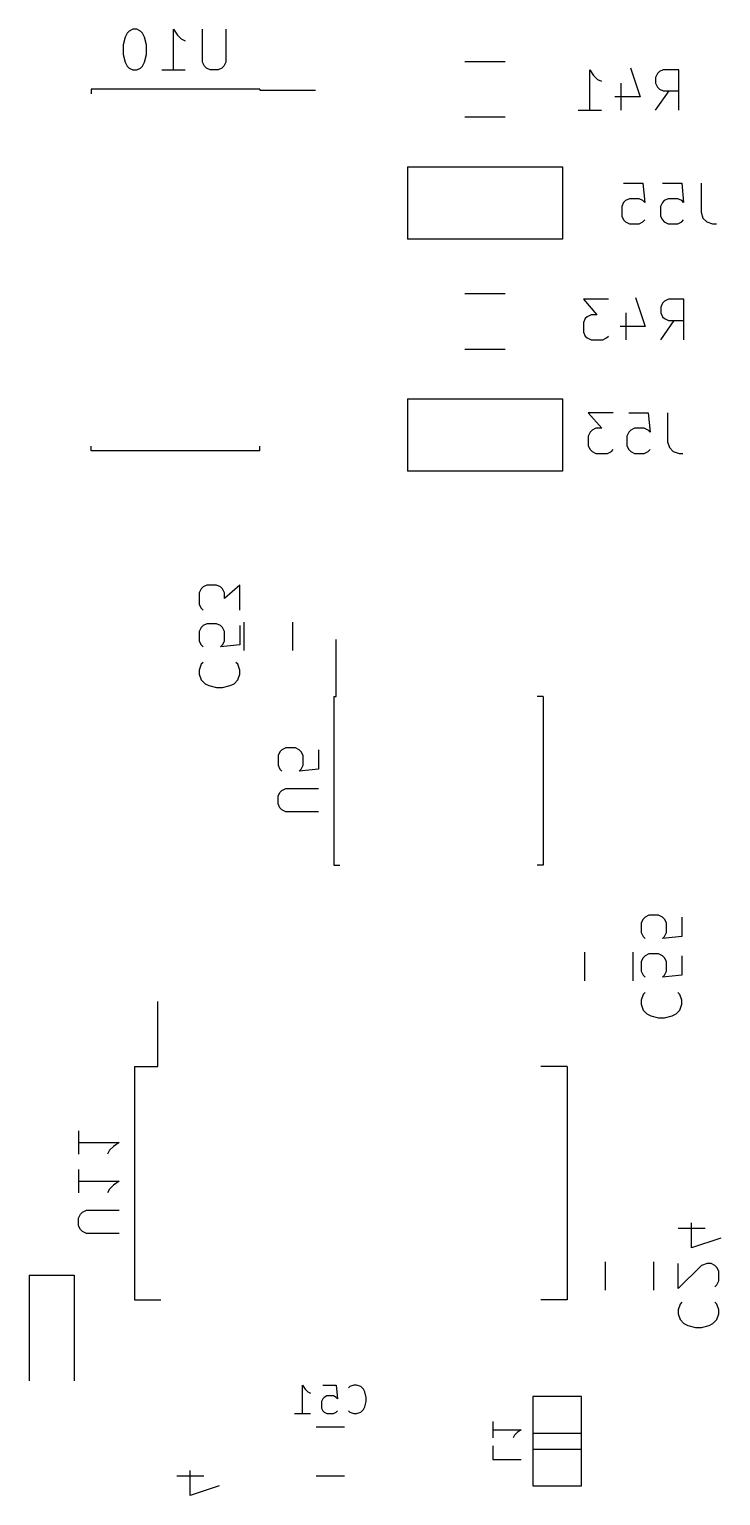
# Model space of a CAD drawing. Extents: x -21 to 324, y -93 to 158.
# Drawn here: x 168.54 to 185.56, y -45.69 to -9.6 of the extents above; entities that cross this region are included whole.
import ezdxf

# ---------------------------------------------------------------- set-up
doc = ezdxf.new("R2010")
doc.units = 0
doc.header["$LTSCALE"] = 10
doc.layers.add('BLACK', color=7, linetype='CONTINUOUS')

msp = doc.modelspace()

# ---------------------------------------------------------------- linework, layer by layer
at = {"layer": 'BLACK', "color": 7, "linetype": 'CONTINUOUS'}
for p, q in [((170.949, -9.694), (170.901, -9.789)), ((170.996, -9.646), (170.949, -9.694)), ((171.091, -9.598), (170.996, -9.646)), ((171.187, -9.598), (171.091, -9.598)), ((171.282, -9.646), (171.187, -9.598)), ((171.33, -9.694), (171.282, -9.646)), ((171.377, -9.789), (171.33, -9.694)), ((172.091, -10.598), (172.091, -9.598)), ((172.091, -9.598), (172.187, -9.741)), ((172.187, -9.741), (172.282, -9.836)), ((172.806, -10.408), (172.806, -9.598)), ((173.377, -9.598), (173.377, -10.408)), ((170.901, -9.789), (170.853, -9.979)), ((170.853, -9.979), (170.853, -10.217)), ((171.425, -9.979), (171.377, -9.789)), ((171.425, -10.217), (171.425, -9.979)), ((172.282, -9.836), (172.377, -9.884)), ((170.853, -10.217), (170.901, -10.408)), ((170.901, -10.408), (170.949, -10.503)), ((171.33, -10.503), (171.377, -10.408)), ((171.377, -10.408), (171.425, -10.217)), ((172.853, -10.503), (172.806, -10.408)), ((173.377, -10.408), (173.33, -10.503)), ((180.259, -10.396), (179.259, -10.396)), ((170.949, -10.503), (170.996, -10.551)), ((170.996, -10.551), (171.091, -10.598)), ((171.091, -10.598), (171.187, -10.598)), ((171.187, -10.598), (171.282, -10.551)), ((171.282, -10.551), (171.33, -10.503)), ((171.806, -10.598), (172.377, -10.598)), ((172.901, -10.551), (172.853, -10.503)), ((172.996, -10.598), (172.901, -10.551)), ((173.187, -10.598), (172.996, -10.598)), ((173.282, -10.551), (173.187, -10.598)), ((173.33, -10.503), (173.282, -10.551)), ((182.339, -11.592), (182.339, -10.592)), ((182.339, -10.592), (182.434, -10.735)), ((182.434, -10.735), (182.529, -10.83)), ((183.339, -10.544), (183.577, -11.258)), ((184.005, -10.687), (183.958, -10.782)), ((183.958, -10.782), (183.958, -10.925)), ((184.053, -10.639), (184.005, -10.687)), ((184.148, -10.592), (184.053, -10.639)), ((184.529, -10.592), (184.148, -10.592)), ((184.529, -11.592), (184.529, -10.592)), ((170.064, -11.071), (170.064, -11.186)), ((174.214, -11.071), (170.064, -11.071)), ((174.214, -11.071), (174.214, -11.096)), ((174.214, -11.096), (175.589, -11.096)), ((182.529, -10.83), (182.625, -10.878)), ((183.101, -10.925), (183.101, -11.592)), ((183.958, -10.925), (184.005, -11.02)), ((183.958, -11.592), (184.291, -11.116)), ((184.005, -11.02), (184.053, -11.068)), ((184.053, -11.068), (184.148, -11.116)), ((184.148, -11.116), (184.529, -11.116)), ((183.577, -11.258), (182.958, -11.258)), ((179.259, -11.756), (180.259, -11.756)), ((182.053, -11.592), (182.625, -11.592)), ((177.849, -12.98), (177.849, -14.76)), ((177.849, -12.98), (181.669, -12.98)), ((181.669, -12.98), (181.669, -14.76)), ((183.172, -13.386), (183.648, -13.386)), ((183.648, -13.386), (183.696, -13.862)), ((184.125, -13.386), (184.601, -13.386)), ((184.601, -13.386), (184.648, -13.862)), ((185.077, -13.386), (185.077, -14.1)), ((183.172, -13.862), (183.125, -13.957)), ((183.125, -13.957), (183.125, -14.195)), ((183.22, -13.814), (183.172, -13.862)), ((183.315, -13.767), (183.22, -13.814)), ((183.553, -13.767), (183.315, -13.767)), ((183.648, -13.814), (183.553, -13.767)), ((183.696, -13.862), (183.648, -13.814)), ((184.125, -13.862), (184.077, -13.957)), ((184.077, -13.957), (184.077, -14.195)), ((184.172, -13.814), (184.125, -13.862)), ((184.268, -13.767), (184.172, -13.814)), ((184.506, -13.767), (184.268, -13.767)), ((184.601, -13.814), (184.506, -13.767)), ((184.648, -13.862), (184.601, -13.814)), ((183.125, -14.195), (183.172, -14.291)), ((183.172, -14.291), (183.22, -14.338)), ((183.22, -14.338), (183.315, -14.386)), ((183.315, -14.386), (183.553, -14.386)), ((183.553, -14.386), (183.648, -14.338)), ((183.648, -14.338), (183.696, -14.291)), ((184.077, -14.195), (184.125, -14.291)), ((184.125, -14.291), (184.172, -14.338)), ((184.172, -14.338), (184.268, -14.386)), ((184.268, -14.386), (184.506, -14.386)), ((184.506, -14.386), (184.601, -14.338)), ((184.601, -14.338), (184.648, -14.291)), ((185.077, -14.1), (185.125, -14.243)), ((185.125, -14.243), (185.22, -14.338)), ((185.22, -14.338), (185.363, -14.386)), ((185.363, -14.386), (185.458, -14.386)), ((181.669, -14.76), (177.849, -14.76)), ((180.259, -16.111), (179.259, -16.111)), ((183.466, -16.196), (183.704, -16.91)), ((182.799, -16.243), (182.18, -16.243)), ((182.18, -16.243), (182.513, -16.624)), ((183.228, -16.577), (183.228, -17.243)), ((184.132, -16.339), (184.085, -16.434)), ((184.085, -16.434), (184.085, -16.577)), ((184.085, -16.577), (184.132, -16.672)), ((184.18, -16.291), (184.132, -16.339)), ((184.275, -16.243), (184.18, -16.291)), ((184.656, -16.243), (184.275, -16.243)), ((184.656, -17.243), (184.656, -16.243)), ((182.228, -16.72), (182.18, -16.815)), ((182.18, -16.815), (182.18, -17.053)), ((182.275, -16.672), (182.228, -16.72)), ((182.371, -16.624), (182.275, -16.672)), ((182.513, -16.624), (182.371, -16.624)), ((183.704, -16.91), (183.085, -16.91)), ((184.085, -17.243), (184.418, -16.767)), ((184.132, -16.672), (184.18, -16.72)), ((184.18, -16.72), (184.275, -16.767)), ((184.275, -16.767), (184.656, -16.767)), ((182.18, -17.053), (182.228, -17.148)), ((182.228, -17.148), (182.275, -17.196)), ((182.275, -17.196), (182.371, -17.243)), ((182.371, -17.243), (182.656, -17.243)), ((182.656, -17.243), (182.752, -17.196)), ((182.752, -17.196), (182.799, -17.148)), ((179.259, -17.471), (180.259, -17.471)), ((177.849, -18.695), (181.669, -18.695)), ((177.849, -18.695), (177.849, -20.475)), ((181.669, -18.695), (181.669, -20.475)), ((182.918, -19.037), (182.299, -19.037)), ((182.299, -19.037), (182.633, -19.418)), ((183.299, -19.037), (183.775, -19.037)), ((183.775, -19.037), (183.823, -19.514)), ((184.252, -19.037), (184.252, -19.752)), ((182.394, -19.466), (182.347, -19.514)), ((182.49, -19.418), (182.394, -19.466)), ((182.633, -19.418), (182.49, -19.418)), ((183.347, -19.466), (183.299, -19.514)), ((183.442, -19.418), (183.347, -19.466)), ((183.68, -19.418), (183.442, -19.418)), ((183.775, -19.466), (183.68, -19.418)), ((183.823, -19.514), (183.775, -19.466)), ((182.347, -19.514), (182.299, -19.609)), ((182.299, -19.609), (182.299, -19.847)), ((182.299, -19.847), (182.347, -19.942)), ((183.299, -19.514), (183.252, -19.609)), ((183.252, -19.609), (183.252, -19.847)), ((183.252, -19.847), (183.299, -19.942)), ((184.252, -19.752), (184.299, -19.895)), ((170.064, -19.971), (170.064, -19.856)), ((174.214, -19.971), (170.064, -19.971)), ((174.214, -19.971), (174.214, -19.856)), ((182.347, -19.942), (182.394, -19.99)), ((182.394, -19.99), (182.49, -20.037)), ((182.49, -20.037), (182.775, -20.037)), ((182.775, -20.037), (182.871, -19.99)), ((182.871, -19.99), (182.918, -19.942)), ((183.299, -19.942), (183.347, -19.99)), ((183.347, -19.99), (183.442, -20.037)), ((183.442, -20.037), (183.68, -20.037)), ((183.68, -20.037), (183.775, -19.99)), ((183.775, -19.99), (183.823, -19.942)), ((184.299, -19.895), (184.394, -19.99)), ((184.394, -19.99), (184.537, -20.037)), ((184.537, -20.037), (184.632, -20.037)), ((181.669, -20.475), (177.849, -20.475)), ((172.77, -23.371), (172.723, -23.467)), ((172.818, -23.324), (172.77, -23.371)), ((172.913, -23.276), (172.818, -23.324)), ((173.151, -23.276), (172.913, -23.276)), ((173.246, -23.324), (173.151, -23.276)), ((173.294, -23.371), (173.246, -23.324)), ((173.342, -23.467), (173.294, -23.371)), ((173.723, -23.276), (173.342, -23.609)), ((173.723, -23.895), (173.723, -23.276)), ((172.723, -23.467), (172.723, -23.752)), ((172.723, -23.752), (172.77, -23.848)), ((173.342, -23.609), (173.342, -23.467)), ((172.77, -23.848), (172.818, -23.895)), ((172.77, -24.324), (172.723, -24.419)), ((172.723, -24.419), (172.723, -24.657)), ((172.818, -24.276), (172.77, -24.324)), ((172.913, -24.228), (172.818, -24.276)), ((173.151, -24.228), (172.913, -24.228)), ((173.246, -24.276), (173.151, -24.228)), ((173.294, -24.324), (173.246, -24.276)), ((173.342, -24.419), (173.294, -24.324)), ((173.342, -24.657), (173.342, -24.419)), ((173.723, -24.276), (173.723, -24.752)), ((173.825, -24.188), (173.825, -24.888)), ((175.025, -24.888), (175.025, -24.188)), ((172.723, -24.657), (172.77, -24.752)), ((172.77, -24.752), (172.818, -24.8)), ((173.723, -24.752), (173.246, -24.8)), ((173.246, -24.8), (173.294, -24.752)), ((173.294, -24.752), (173.342, -24.657)), ((176.091, -26.019), (176.091, -24.619)), ((172.77, -25.228), (172.723, -25.371)), ((172.818, -25.181), (172.77, -25.228)), ((173.675, -25.228), (173.627, -25.181)), ((173.723, -25.371), (173.675, -25.228)), ((172.723, -25.371), (172.723, -25.467)), ((172.723, -25.467), (172.77, -25.609)), ((172.77, -25.609), (172.866, -25.705)), ((173.58, -25.705), (173.675, -25.609)), ((173.675, -25.609), (173.723, -25.467)), ((173.723, -25.467), (173.723, -25.371)), ((172.866, -25.705), (172.961, -25.752)), ((172.961, -25.752), (173.151, -25.8)), ((173.151, -25.8), (173.294, -25.8)), ((173.294, -25.8), (173.485, -25.752)), ((173.485, -25.752), (173.58, -25.705)), ((176.041, -26.019), (176.091, -26.019)), ((176.041, -26.019), (176.041, -30.169)), ((181.191, -26.019), (181.046, -26.019)), ((181.191, -26.019), (181.191, -30.169)), ((174.711, -27.38), (174.664, -27.475)), ((174.759, -27.332), (174.711, -27.38)), ((174.854, -27.284), (174.759, -27.332)), ((175.092, -27.284), (174.854, -27.284)), ((175.187, -27.332), (175.092, -27.284)), ((175.235, -27.38), (175.187, -27.332)), ((175.283, -27.475), (175.235, -27.38)), ((175.664, -27.332), (175.664, -27.808)), ((174.664, -27.475), (174.664, -27.713)), ((174.664, -27.713), (174.711, -27.808)), ((175.235, -27.808), (175.283, -27.713)), ((175.283, -27.713), (175.283, -27.475)), ((174.711, -27.808), (174.759, -27.856)), ((175.664, -27.808), (175.187, -27.856)), ((175.187, -27.856), (175.235, -27.808)), ((174.664, -28.475), (174.711, -28.38)), ((174.664, -28.665), (174.664, -28.475)), ((174.711, -28.38), (174.759, -28.332)), ((174.759, -28.332), (174.854, -28.284)), ((174.854, -28.284), (175.664, -28.284)), ((174.711, -28.761), (174.664, -28.665)), ((174.759, -28.808), (174.711, -28.761)), ((174.854, -28.856), (174.759, -28.808)), ((175.664, -28.856), (174.854, -28.856)), ((176.041, -30.169), (176.186, -30.169)), ((181.191, -30.169), (181.046, -30.169)), ((183.652, -31.499), (183.605, -31.595)), ((183.605, -31.595), (183.605, -31.833)), ((183.7, -31.452), (183.652, -31.499)), ((183.795, -31.404), (183.7, -31.452)), ((184.033, -31.404), (183.795, -31.404)), ((184.128, -31.452), (184.033, -31.404)), ((184.176, -31.499), (184.128, -31.452)), ((184.224, -31.595), (184.176, -31.499)), ((184.224, -31.833), (184.224, -31.595)), ((184.605, -31.452), (184.605, -31.928)), ((183.605, -31.833), (183.652, -31.928)), ((183.652, -31.928), (183.7, -31.976)), ((184.605, -31.928), (184.128, -31.976)), ((184.128, -31.976), (184.176, -31.928)), ((184.176, -31.928), (184.224, -31.833)), ((182.207, -32.316), (182.207, -33.016)), ((183.407, -33.016), (183.407, -32.316)), ((183.652, -32.452), (183.605, -32.547)), ((183.7, -32.404), (183.652, -32.452)), ((183.795, -32.356), (183.7, -32.404)), ((184.033, -32.356), (183.795, -32.356)), ((184.128, -32.404), (184.033, -32.356)), ((184.176, -32.452), (184.128, -32.404)), ((184.224, -32.547), (184.176, -32.452)), ((184.605, -32.404), (184.605, -32.88)), ((183.605, -32.547), (183.605, -32.785)), ((183.605, -32.785), (183.652, -32.88)), ((184.176, -32.88), (184.224, -32.785)), ((184.224, -32.785), (184.224, -32.547)), ((183.652, -32.88), (183.7, -32.928)), ((184.605, -32.88), (184.128, -32.928)), ((184.128, -32.928), (184.176, -32.88)), ((171.707, -35.125), (171.707, -33.525)), ((183.652, -33.356), (183.605, -33.499)), ((183.605, -33.499), (183.605, -33.595)), ((183.7, -33.309), (183.652, -33.356)), ((184.557, -33.356), (184.509, -33.309)), ((184.605, -33.499), (184.557, -33.356)), ((184.605, -33.595), (184.605, -33.499)), ((183.605, -33.595), (183.652, -33.737)), ((183.652, -33.737), (183.747, -33.833)), ((183.747, -33.833), (183.843, -33.88)), ((183.843, -33.88), (184.033, -33.928)), ((184.176, -33.928), (184.367, -33.88)), ((184.367, -33.88), (184.462, -33.833)), ((184.462, -33.833), (184.557, -33.737)), ((184.557, -33.737), (184.605, -33.595)), ((184.033, -33.928), (184.176, -33.928)), ((171.132, -35.125), (171.707, -35.125)), ((171.132, -35.125), (171.132, -40.875)), ((181.782, -35.125), (181.132, -35.125)), ((181.782, -35.125), (181.782, -40.875)), ((169.755, -36.714), (169.755, -37.286)), ((169.755, -37), (170.755, -37)), ((170.612, -37.095), (170.517, -37.19)), ((170.755, -37), (170.612, -37.095)), ((170.517, -37.19), (170.469, -37.286)), ((169.755, -37.667), (169.755, -38.238)), ((169.755, -37.952), (170.755, -37.952)), ((170.517, -38.143), (170.469, -38.238)), ((170.612, -38.048), (170.517, -38.143)), ((170.755, -37.952), (170.612, -38.048)), ((169.755, -38.857), (169.802, -38.762)), ((169.755, -39.048), (169.755, -38.857)), ((169.802, -38.762), (169.85, -38.714)), ((169.85, -38.714), (169.945, -38.667)), ((169.945, -38.667), (170.755, -38.667)), ((184.847, -39.595), (184.847, -38.976)), ((169.802, -39.143), (169.755, -39.048)), ((169.85, -39.19), (169.802, -39.143)), ((169.945, -39.238), (169.85, -39.19)), ((170.755, -39.238), (169.945, -39.238)), ((185.18, -39.119), (184.514, -39.119)), ((185.561, -39.357), (184.847, -39.595)), ((182.715, -39.936), (182.715, -40.636)), ((183.915, -40.636), (183.915, -39.936)), ((184.514, -40.595), (184.514, -39.976)), ((185.085, -40.024), (184.514, -40.595)), ((185.228, -39.976), (185.085, -40.024)), ((185.323, -39.976), (185.228, -39.976)), ((185.418, -40.024), (185.323, -39.976)), ((185.466, -40.072), (185.418, -40.024)), ((168.541, -40.264), (169.641, -40.264)), ((168.541, -40.264), (168.541, -42.864)), ((169.641, -40.264), (169.641, -42.864)), ((185.514, -40.167), (185.466, -40.072)), ((185.466, -40.5), (185.514, -40.405)), ((185.514, -40.405), (185.514, -40.167)), ((185.418, -40.548), (185.466, -40.5)), ((171.132, -40.875), (171.782, -40.875)), ((181.782, -40.875), (181.132, -40.875)), ((184.561, -40.976), (184.514, -41.119)), ((184.514, -41.119), (184.514, -41.215)), ((184.609, -40.929), (184.561, -40.976)), ((185.466, -40.976), (185.418, -40.929)), ((185.514, -41.119), (185.466, -40.976)), ((185.514, -41.215), (185.514, -41.119)), ((184.514, -41.215), (184.561, -41.357)), ((184.561, -41.357), (184.656, -41.453)), ((184.656, -41.453), (184.752, -41.5)), ((184.752, -41.5), (184.942, -41.548)), ((185.085, -41.548), (185.276, -41.5)), ((185.276, -41.5), (185.371, -41.453)), ((185.371, -41.453), (185.466, -41.357)), ((185.466, -41.357), (185.514, -41.215)), ((184.942, -41.548), (185.085, -41.548)), ((175.266, -43.671), (175.266, -42.971)), ((175.266, -42.971), (175.332, -43.071)), ((175.332, -43.071), (175.399, -43.137)), ((175.399, -43.137), (175.466, -43.171)), ((175.766, -43.304), (175.732, -43.371)), ((175.766, -42.971), (176.099, -42.971)), ((175.799, -43.271), (175.766, -43.304)), ((175.866, -43.237), (175.799, -43.271)), ((176.032, -43.237), (175.866, -43.237)), ((176.099, -43.271), (176.032, -43.237)), ((176.099, -42.971), (176.132, -43.304)), ((176.132, -43.304), (176.099, -43.271)), ((176.432, -43.004), (176.399, -43.037)), ((176.532, -42.971), (176.432, -43.004)), ((176.599, -42.971), (176.532, -42.971)), ((176.699, -43.004), (176.599, -42.971)), ((176.766, -43.071), (176.699, -43.004)), ((176.799, -43.137), (176.766, -43.071)), ((176.832, -43.271), (176.799, -43.137)), ((176.832, -43.371), (176.832, -43.271)), ((180.938, -43.25), (180.938, -45.45)), ((182.136, -43.25), (180.938, -43.25)), ((182.136, -45.45), (182.136, -43.25)), ((175.066, -43.671), (175.466, -43.671)), ((175.732, -43.371), (175.732, -43.537)), ((175.732, -43.537), (175.766, -43.604)), ((175.766, -43.604), (175.799, -43.637)), ((175.799, -43.637), (175.866, -43.671)), ((175.866, -43.671), (176.032, -43.671)), ((176.032, -43.671), (176.099, -43.637)), ((176.099, -43.637), (176.132, -43.604)), ((176.399, -43.604), (176.432, -43.637)), ((176.432, -43.637), (176.532, -43.671)), ((176.532, -43.671), (176.599, -43.671)), ((176.599, -43.671), (176.699, -43.637)), ((176.699, -43.637), (176.766, -43.571)), ((176.766, -43.571), (176.799, -43.504)), ((176.799, -43.504), (176.832, -43.371)), ((176.299, -44.004), (175.599, -44.004)), ((179.95, -43.867), (179.95, -44.267)), ((179.95, -44.067), (180.65, -44.067)), ((180.484, -44.2), (180.45, -44.267)), ((180.55, -44.133), (180.484, -44.2)), ((180.65, -44.067), (180.55, -44.133)), ((180.938, -44.149), (182.136, -44.149)), ((179.95, -44.467), (179.95, -44.8)), ((182.136, -44.551), (180.938, -44.551)), ((172.504, -45.691), (172.504, -45.072)), ((179.95, -44.8), (180.65, -44.8)), ((172.837, -45.215), (172.171, -45.215)), ((173.218, -45.453), (172.504, -45.691)), ((175.599, -45.204), (176.299, -45.204)), ((180.938, -45.45), (182.136, -45.45))]:
    msp.add_line(p, q, dxfattribs=at)

doc.saveas('drawing.dxf')
